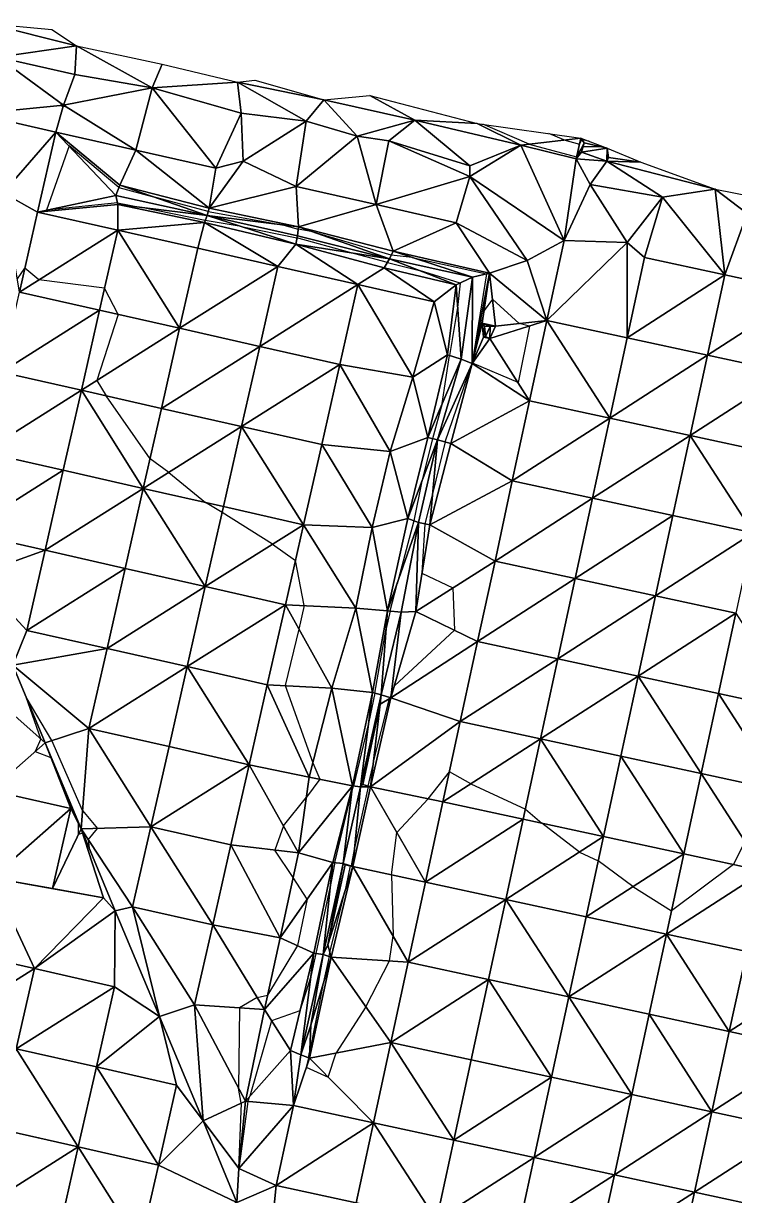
# Model space of a CAD drawing. Extents: x 452550 to 453808, y 451368 to 453069.
# Drawn here: x 453210.6 to 453297.2, y 452845 to 452987.9 of the extents above; entities that cross this region are included whole.
import ezdxf

# ---------------------------------------------------------------- set-up
doc = ezdxf.new("R2010")
doc.units = 0
doc.header["$LTSCALE"] = 0.35
doc.header["$MEASUREMENT"] = 0
doc.linetypes.add('DASHED', pattern=[5442.857143, 3628.571429, -1814.285714])
doc.layers.add('Default', color=42, linetype='Continuous', lineweight=25)
doc.layers.add('FPS_Contours-Minor', color=40, linetype='DASHED', lineweight=25)

msp = doc.modelspace()

# ---------------------------------------------------------------- linework, layer by layer
at = {"layer": 'Default', "color": 8, "linetype": 'Continuous', "lineweight": 25}
for points in [[(453206.21, 452987.87, 14.13), (453214.08, 452987.12, 14.09), (453217.11, 452985.13, 14.16)], [(453207.53, 452983.76, 14.09), (453206.21, 452987.87, 14.13), (453217.11, 452985.13, 14.16)], [(453217.11, 452985.13, 14.16), (453216.89, 452981.63, 14.1), (453207.53, 452983.76, 14.09)], [(453226.3, 452980.02, 14.14), (453216.89, 452981.63, 14.1), (453217.11, 452985.13, 14.16)], [(453226.3, 452980.02, 14.14), (453217.11, 452985.13, 14.16), (453227.54, 452982.9, 14.11)], [(453204.83, 452976.86, 14.09), (453207.53, 452983.76, 14.09), (453215.53, 452977.9, 14)], [(453207.53, 452983.76, 14.09), (453216.89, 452981.63, 14.1), (453215.53, 452977.9, 14)], [(453226.3, 452980.02, 14.14), (453227.54, 452982.9, 14.11), (453236.71, 452980.73, 14.17)], [(453216.89, 452981.63, 14.1), (453226.3, 452980.02, 14.14), (453215.53, 452977.9, 14)], [(453226.3, 452980.02, 14.14), (453224.33, 452972.43, 14.13), (453215.53, 452977.9, 14)], [(453234.09, 452970.22, 14.1), (453224.33, 452972.43, 14.13), (453226.3, 452980.02, 14.14)], [(453237.17, 452976.95, 14.17), (453226.3, 452980.02, 14.14), (453236.71, 452980.73, 14.17)], [(453237.17, 452976.95, 14.17), (453234.09, 452970.22, 14.1), (453226.3, 452980.02, 14.14)], [(453236.71, 452980.73, 14.17), (453238.82, 452980.94, 14.14), (453247.21, 452978.55, 14.2)], [(453245.08, 452975.96, 14.13), (453237.17, 452976.95, 14.17), (453236.71, 452980.73, 14.17)], [(453245.08, 452975.96, 14.13), (453236.71, 452980.73, 14.17), (453247.21, 452978.55, 14.2)], [(453245.08, 452975.96, 14.13), (453247.21, 452978.55, 14.2), (453251.28, 452974.12, 14.1)], [(453247.21, 452978.55, 14.2), (453252.83, 452979.1, 14.12), (453258.29, 452976.08, 14.18)], [(453251.28, 452974.12, 14.1), (453247.21, 452978.55, 14.2), (453258.29, 452976.08, 14.18)], [(453258.29, 452976.08, 14.18), (453252.83, 452979.1, 14.12), (453265.9, 452975.69, 14.04)], [(453214.58, 452974.64, 14.04), (453204.83, 452976.86, 14.09), (453215.53, 452977.9, 14)], [(453204.83, 452976.86, 14.09), (453214.58, 452974.64, 14.04), (453208.19, 452967.21, 14.05)], [(453224.33, 452972.43, 14.13), (453214.58, 452974.64, 14.04), (453215.53, 452977.9, 14)], [(453234.09, 452970.22, 14.1), (453237.17, 452976.95, 14.17), (453237.41, 452971.1, 14.08)], [(453237.17, 452976.95, 14.17), (453245.08, 452975.96, 14.13), (453237.41, 452971.1, 14.08)], [(453245.08, 452975.96, 14.13), (453243.84, 452968.01, 14.06), (453237.41, 452971.1, 14.08)], [(453243.84, 452968.01, 14.06), (453245.08, 452975.96, 14.13), (453251.28, 452974.12, 14.1)], [(453258.29, 452976.08, 14.18), (453255.12, 452973.57, 14.15), (453251.28, 452974.12, 14.1)], [(453265, 452970.5, 14.09), (453255.12, 452973.57, 14.15), (453258.29, 452976.08, 14.18)], [(453258.29, 452976.08, 14.18), (453265.9, 452975.69, 14.04), (453271.2, 452973.05, 14.12)], [(453265, 452970.5, 14.09), (453258.29, 452976.08, 14.18), (453271.2, 452973.05, 14.12)], [(453278.51, 452973.9, 13.26), (453271.2, 452973.05, 14.12), (453265.9, 452975.69, 14.04)], [(453214.58, 452974.64, 14.04), (453212.37, 452964.89, 14.02), (453208.19, 452967.21, 14.05)], [(453212.37, 452964.89, 14.02), (453214.58, 452974.64, 14.04), (453221.91, 452966.9, 13.85)], [(453214.58, 452974.64, 14.04), (453224.33, 452972.43, 14.13), (453222.38, 452968.16, 14.05)], [(453221.91, 452966.9, 13.85), (453214.58, 452974.64, 14.04), (453222.38, 452968.16, 14.05)], [(453253.59, 452965.8, 14.07), (453243.84, 452968.01, 14.06), (453251.28, 452974.12, 14.1)], [(453255.12, 452973.57, 14.15), (453253.59, 452965.8, 14.07), (453251.28, 452974.12, 14.1)], [(453277.94, 452971.38, 14.08), (453271.2, 452973.05, 14.12), (453278.51, 452973.9, 13.26)], [(453277.94, 452971.38, 14.08), (453278.51, 452973.9, 13.26), (453278.93, 452973.32, 13.94)], [(453278.93, 452973.32, 13.94), (453278.51, 452973.9, 13.26), (453281.72, 452972.67, 14.03)], [(453224.33, 452972.43, 14.13), (453233.26, 452965.36, 14.06), (453222.38, 452968.16, 14.05)], [(453224.33, 452972.43, 14.13), (453234.09, 452970.22, 14.1), (453233.26, 452965.36, 14.06)], [(453253.59, 452965.8, 14.07), (453255.12, 452973.57, 14.15), (453264.99, 452969.21, 14.03)], [(453255.12, 452973.57, 14.15), (453265, 452970.5, 14.09), (453264.99, 452969.21, 14.03)], [(453265, 452970.5, 14.09), (453271.2, 452973.05, 14.12), (453264.99, 452969.21, 14.03)], [(453271.2, 452973.05, 14.12), (453276.51, 452961.44, 14.06), (453264.99, 452969.21, 14.03)], [(453276.51, 452961.44, 14.06), (453271.2, 452973.05, 14.12), (453277.94, 452971.38, 14.08)], [(453278.59, 452972.17, 14.09), (453277.94, 452971.38, 14.08), (453278.93, 452973.32, 13.94)], [(453278.59, 452972.17, 14.09), (453278.93, 452973.32, 13.94), (453281.72, 452972.67, 14.03)], [(453278.59, 452972.17, 14.09), (453281.72, 452972.67, 14.03), (453281.67, 452971.1, 14.09)], [(453281.72, 452972.67, 14.03), (453281.88, 452971.54, 14.12), (453281.67, 452971.1, 14.09)], [(453281.88, 452971.54, 14.12), (453281.72, 452972.67, 14.03), (453285.81, 452970.95, 14.13)], [(453243.84, 452968.01, 14.06), (453233.26, 452965.36, 14.06), (453237.41, 452971.1, 14.08)], [(453233.26, 452965.36, 14.06), (453234.09, 452970.22, 14.1), (453237.41, 452971.1, 14.08)], [(453279.65, 452968.26, 14.14), (453276.51, 452961.44, 14.06), (453277.94, 452971.38, 14.08)], [(453277.94, 452971.38, 14.08), (453278.59, 452972.17, 14.09), (453281.67, 452971.1, 14.09)], [(453279.65, 452968.26, 14.14), (453277.94, 452971.38, 14.08), (453281.67, 452971.1, 14.09)], [(453288.46, 452966.69, 14.18), (453279.65, 452968.26, 14.14), (453281.67, 452971.1, 14.09)], [(453281.67, 452971.1, 14.09), (453281.88, 452971.54, 14.12), (453285.81, 452970.95, 14.13)], [(453281.67, 452971.1, 14.09), (453285.81, 452970.95, 14.13), (453294.89, 452967.68, 14.06)], [(453288.46, 452966.69, 14.18), (453281.67, 452971.1, 14.09), (453294.89, 452967.68, 14.06)], [(453222.38, 452968.16, 14.05), (453233, 452964.46, 13.92), (453221.91, 452966.9, 13.85)], [(453233.26, 452965.36, 14.06), (453233, 452964.46, 13.92), (453222.38, 452968.16, 14.05)], [(453263.34, 452963.59, 14.09), (453253.59, 452965.8, 14.07), (453264.99, 452969.21, 14.03)], [(453271.97, 452959, 14.1), (453263.34, 452963.59, 14.09), (453264.99, 452969.21, 14.03)], [(453276.51, 452961.44, 14.06), (453271.97, 452959, 14.1), (453264.99, 452969.21, 14.03)], [(453276.51, 452961.44, 14.06), (453279.65, 452968.26, 14.14), (453284.16, 452961.17, 14.02)], [(453279.65, 452968.26, 14.14), (453288.46, 452966.69, 14.18), (453284.16, 452961.17, 14.02)], [(453212.37, 452964.89, 14.02), (453210.16, 452955.14, 13.99), (453208.19, 452967.21, 14.05)], [(453212.37, 452964.89, 14.02), (453221.91, 452966.9, 13.85), (453222.13, 452965.82, 14.03)], [(453233, 452964.46, 13.92), (453222.13, 452965.82, 14.03), (453221.91, 452966.9, 13.85)], [(453243.84, 452968.01, 14.06), (453244.15, 452963.07, 14.02), (453233.26, 452965.36, 14.06)], [(453243.84, 452968.01, 14.06), (453253.59, 452965.8, 14.07), (453244.15, 452963.07, 14.02)], [(453296.06, 452957.22, 14.09), (453288.46, 452966.69, 14.18), (453294.89, 452967.68, 14.06)], [(453298.77, 452964.72, 14.07), (453296.06, 452957.22, 14.09), (453294.89, 452967.68, 14.06)], [(453298.77, 452964.72, 14.07), (453294.89, 452967.68, 14.06), (453301.5, 452966.39, 14.07)], [(453222.12, 452962.68, 14.03), (453212.37, 452964.89, 14.02), (453222.13, 452965.82, 14.03)], [(453232.69, 452963.61, 14.03), (453222.12, 452962.68, 14.03), (453222.13, 452965.82, 14.03)], [(453233, 452964.46, 13.92), (453232.69, 452963.61, 14.03), (453222.13, 452965.82, 14.03)], [(453244.15, 452963.07, 14.02), (453233, 452964.46, 13.92), (453233.26, 452965.36, 14.06)], [(453253.59, 452965.8, 14.07), (453255.65, 452960.11, 14.11), (453244.15, 452963.07, 14.02)], [(453253.59, 452965.8, 14.07), (453263.34, 452963.59, 14.09), (453255.65, 452960.11, 14.11)], [(453288.46, 452966.69, 14.18), (453286.29, 452959.33, 14.07), (453284.16, 452961.17, 14.02)], [(453296.06, 452957.22, 14.09), (453286.29, 452959.33, 14.07), (453288.46, 452966.69, 14.18)], [(453210.16, 452955.14, 13.99), (453212.37, 452964.89, 14.02), (453222.12, 452962.68, 14.03)], [(453233, 452964.46, 13.92), (453243.83, 452960.97, 14.12), (453232.69, 452963.61, 14.03)], [(453244, 452962, 13.96), (453233, 452964.46, 13.92), (453244.15, 452963.07, 14.02)], [(453233, 452964.46, 13.92), (453244, 452962, 13.96), (453243.83, 452960.97, 14.12)], [(453305.84, 452955.11, 14.09), (453296.06, 452957.22, 14.09), (453298.77, 452964.72, 14.07)], [(453219.91, 452952.93, 13.99), (453210.16, 452955.14, 13.99), (453222.12, 452962.68, 14.03)], [(453219.91, 452952.93, 13.99), (453222.12, 452962.68, 14.03), (453229.66, 452950.72, 14.04)], [(453231.87, 452960.47, 14.06), (453222.12, 452962.68, 14.03), (453232.69, 452963.61, 14.03)], [(453229.66, 452950.72, 14.04), (453222.12, 452962.68, 14.03), (453231.87, 452960.47, 14.06)], [(453241.63, 452958.26, 14.07), (453231.87, 452960.47, 14.06), (453232.69, 452963.61, 14.03)], [(453243.83, 452960.97, 14.12), (453241.63, 452958.26, 14.07), (453232.69, 452963.61, 14.03)], [(453255.23, 452959.2, 13.91), (453244, 452962, 13.96), (453244.15, 452963.07, 14.02)], [(453255.65, 452960.11, 14.11), (453255.23, 452959.2, 13.91), (453244.15, 452963.07, 14.02)], [(453263.34, 452963.59, 14.09), (453267.4, 452957.45, 14.08), (453255.65, 452960.11, 14.11)], [(453263.34, 452963.59, 14.09), (453271.97, 452959, 14.1), (453267.4, 452957.45, 14.08)], [(453243.83, 452960.97, 14.12), (453244, 452962, 13.96), (453255.23, 452959.2, 13.91)], [(453276.51, 452961.44, 14.06), (453274.4, 452951.67, 14.09), (453271.97, 452959, 14.1)], [(453274.4, 452951.67, 14.09), (453276.51, 452961.44, 14.06), (453284.16, 452961.17, 14.02)], [(453284.18, 452949.56, 14.09), (453274.4, 452951.67, 14.09), (453284.16, 452961.17, 14.02)], [(453286.29, 452959.33, 14.07), (453284.18, 452949.56, 14.09), (453284.16, 452961.17, 14.02)], [(453229.66, 452950.72, 14.04), (453231.87, 452960.47, 14.06), (453241.63, 452958.26, 14.07)], [(453251.38, 452956.05, 14.11), (453241.63, 452958.26, 14.07), (453243.83, 452960.97, 14.12)], [(453254.58, 452958.08, 14.13), (453251.38, 452956.05, 14.11), (453243.83, 452960.97, 14.12)], [(453255.23, 452959.2, 13.91), (453254.58, 452958.08, 14.13), (453243.83, 452960.97, 14.12)], [(453255.65, 452960.11, 14.11), (453265.33, 452956.94, 13.66), (453255.23, 452959.2, 13.91)], [(453267.4, 452957.45, 14.08), (453265.33, 452956.94, 13.66), (453255.65, 452960.11, 14.11)], [(453239.42, 452948.51, 14.06), (453229.66, 452950.72, 14.04), (453241.63, 452958.26, 14.07)], [(453239.42, 452948.51, 14.06), (453241.63, 452958.26, 14.07), (453251.38, 452956.05, 14.11)], [(453255.23, 452959.2, 13.91), (453263.35, 452956, 14.11), (453254.58, 452958.08, 14.13)], [(453265.33, 452956.94, 13.66), (453263.35, 452956, 14.11), (453255.23, 452959.2, 13.91)], [(453271.97, 452959, 14.1), (453274.4, 452951.67, 14.09), (453267.4, 452957.45, 14.08)], [(453284.18, 452949.56, 14.09), (453286.29, 452959.33, 14.07), (453296.06, 452957.22, 14.09)], [(453260.68, 452953.96, 14.17), (453251.38, 452956.05, 14.11), (453254.58, 452958.08, 14.13)], [(453263.35, 452956, 14.11), (453260.68, 452953.96, 14.17), (453254.58, 452958.08, 14.13)], [(453263.93, 452946.95, 13.74), (453263.35, 452956, 14.11), (453265.33, 452956.94, 13.66)], [(453265.3, 452946.45, 14), (453263.93, 452946.95, 13.74), (453265.33, 452956.94, 13.66)], [(453265.3, 452946.45, 14), (453265.33, 452956.94, 13.66), (453267.4, 452957.45, 14.08)], [(453266.52, 452951.34, 13.97), (453265.3, 452946.45, 14), (453267.4, 452957.45, 14.08)], [(453268.14, 452950.97, 13.92), (453266.52, 452951.34, 13.97), (453267.4, 452957.45, 14.08)], [(453274.4, 452951.67, 14.09), (453268.14, 452950.97, 13.92), (453267.4, 452957.45, 14.08)], [(453293.95, 452947.45, 14.11), (453284.18, 452949.56, 14.09), (453296.06, 452957.22, 14.09)], [(453293.95, 452947.45, 14.11), (453296.06, 452957.22, 14.09), (453305.84, 452955.11, 14.09)], [(453249.17, 452946.3, 14.1), (453239.42, 452948.51, 14.06), (453251.38, 452956.05, 14.11)], [(453249.17, 452946.3, 14.1), (453251.38, 452956.05, 14.11), (453258.08, 452944.75, 14.18)], [(453258.08, 452944.75, 14.18), (453251.38, 452956.05, 14.11), (453260.68, 452953.96, 14.17)], [(453262.27, 452947.48, 14.05), (453260.68, 452953.96, 14.17), (453263.35, 452956, 14.11)], [(453263.93, 452946.95, 13.74), (453262.27, 452947.48, 14.05), (453263.35, 452956, 14.11)], [(453207.95, 452945.39, 13.99), (453210.16, 452955.14, 13.99), (453219.91, 452952.93, 13.99)], [(453258.08, 452944.75, 14.18), (453260.68, 452953.96, 14.17), (453262.27, 452947.48, 14.05)], [(453303.73, 452945.33, 14.1), (453293.95, 452947.45, 14.11), (453305.84, 452955.11, 14.09)], [(453217.7, 452943.18, 13.99), (453207.95, 452945.39, 13.99), (453219.91, 452952.93, 13.99)], [(453217.7, 452943.18, 13.99), (453219.91, 452952.93, 13.99), (453229.66, 452950.72, 14.04)], [(453266.52, 452951.34, 13.97), (453266.66, 452949.65, 13.76), (453265.3, 452946.45, 14)], [(453268.14, 452950.97, 13.92), (453267.47, 452950.93, 13.77), (453266.52, 452951.34, 13.97)], [(453267.47, 452950.93, 13.77), (453266.81, 452950.99, 13.79), (453266.52, 452951.34, 13.97)], [(453266.81, 452950.99, 13.79), (453266.66, 452949.65, 13.76), (453266.52, 452951.34, 13.97)], [(453274.4, 452951.67, 14.09), (453272.29, 452941.9, 14.09), (453267.46, 452949.46, 13.79)], [(453274.4, 452951.67, 14.09), (453267.46, 452949.46, 13.79), (453268.14, 452950.97, 13.92)], [(453272.29, 452941.9, 14.09), (453274.4, 452951.67, 14.09), (453282.07, 452939.78, 14.06)], [(453282.07, 452939.78, 14.06), (453274.4, 452951.67, 14.09), (453284.18, 452949.56, 14.09)], [(453227.45, 452940.97, 14.02), (453217.7, 452943.18, 13.99), (453229.66, 452950.72, 14.04)], [(453227.45, 452940.97, 14.02), (453229.66, 452950.72, 14.04), (453239.42, 452948.51, 14.06)], [(453266.66, 452949.65, 13.76), (453267.46, 452949.46, 13.79), (453265.3, 452946.45, 14)], [(453266.66, 452949.65, 13.76), (453266.81, 452950.99, 13.79), (453266.9, 452949.73, 13.72)], [(453267.46, 452949.46, 13.79), (453266.66, 452949.65, 13.76), (453266.9, 452949.73, 13.72)], [(453266.81, 452950.99, 13.79), (453267.47, 452950.93, 13.77), (453266.9, 452949.73, 13.72)], [(453267.47, 452950.93, 13.77), (453267.46, 452949.46, 13.79), (453266.9, 452949.73, 13.72)], [(453267.46, 452949.46, 13.79), (453267.47, 452950.93, 13.77), (453268.14, 452950.97, 13.92)], [(453237.21, 452938.76, 14.03), (453227.45, 452940.97, 14.02), (453239.42, 452948.51, 14.06)], [(453237.21, 452938.76, 14.03), (453239.42, 452948.51, 14.06), (453249.17, 452946.3, 14.1)], [(453267.46, 452949.46, 13.79), (453272.29, 452941.9, 14.09), (453265.3, 452946.45, 14)], [(453282.07, 452939.78, 14.06), (453284.18, 452949.56, 14.09), (453293.95, 452947.45, 14.11)], [(453259.88, 452937.42, 14.2), (453258.08, 452944.75, 14.18), (453262.27, 452947.48, 14.05)], [(453263.93, 452946.95, 13.74), (453259.88, 452937.42, 14.2), (453262.27, 452947.48, 14.05)], [(453263.93, 452946.95, 13.74), (453261.05, 452937.12, 13.8), (453259.88, 452937.42, 14.2)], [(453261.05, 452937.12, 13.8), (453263.93, 452946.95, 13.74), (453265.3, 452946.45, 14)], [(453291.84, 452937.67, 14.09), (453282.07, 452939.78, 14.06), (453293.95, 452947.45, 14.11)], [(453291.84, 452937.67, 14.09), (453293.95, 452947.45, 14.11), (453303.73, 452945.33, 14.1)], [(453205.74, 452935.63, 13.98), (453207.95, 452945.39, 13.99), (453217.7, 452943.18, 13.99)], [(453246.96, 452936.55, 14.07), (453237.21, 452938.76, 14.03), (453249.17, 452946.3, 14.1)], [(453246.96, 452936.55, 14.07), (453249.17, 452946.3, 14.1), (453255.32, 452935.7, 14.19)], [(453255.32, 452935.7, 14.19), (453249.17, 452946.3, 14.1), (453258.08, 452944.75, 14.18)], [(453262.68, 452936.7, 14.14), (453261.05, 452937.12, 13.8), (453265.3, 452946.45, 14)], [(453272.29, 452941.9, 14.09), (453262.68, 452936.7, 14.14), (453265.3, 452946.45, 14)], [(453301.61, 452935.56, 14.08), (453291.84, 452937.67, 14.09), (453303.73, 452945.33, 14.1)], [(453255.32, 452935.7, 14.19), (453258.08, 452944.75, 14.18), (453259.88, 452937.42, 14.2)], [(453215.49, 452933.42, 13.98), (453205.74, 452935.63, 13.98), (453217.7, 452943.18, 13.99)], [(453215.49, 452933.42, 13.98), (453217.7, 452943.18, 13.99), (453225.24, 452931.21, 13.99)], [(453225.24, 452931.21, 13.99), (453217.7, 452943.18, 13.99), (453227.45, 452940.97, 14.02)], [(453272.29, 452941.9, 14.09), (453270.18, 452932.12, 14.11), (453262.68, 452936.7, 14.14)], [(453270.18, 452932.12, 14.11), (453272.29, 452941.9, 14.09), (453282.07, 452939.78, 14.06)], [(453225.24, 452931.21, 13.99), (453227.45, 452940.97, 14.02), (453237.21, 452938.76, 14.03)], [(453279.95, 452930.01, 14.04), (453270.18, 452932.12, 14.11), (453282.07, 452939.78, 14.06)], [(453279.95, 452930.01, 14.04), (453282.07, 452939.78, 14.06), (453291.84, 452937.67, 14.09)], [(453235, 452929, 14), (453225.24, 452931.21, 13.99), (453237.21, 452938.76, 14.03)], [(453235, 452929, 14), (453237.21, 452938.76, 14.03), (453244.75, 452926.79, 14.02)], [(453244.75, 452926.79, 14.02), (453237.21, 452938.76, 14.03), (453246.96, 452936.55, 14.07)], [(453257.46, 452927.56, 14.19), (453255.32, 452935.7, 14.19), (453259.88, 452937.42, 14.2)], [(453261.05, 452937.12, 13.8), (453257.46, 452927.56, 14.19), (453259.88, 452937.42, 14.2)], [(453261.05, 452937.12, 13.8), (453258.75, 452927.05, 13.85), (453257.46, 452927.56, 14.19)], [(453258.75, 452927.05, 13.85), (453261.05, 452937.12, 13.8), (453260.12, 452926.77, 14.13)], [(453260.12, 452926.77, 14.13), (453261.05, 452937.12, 13.8), (453262.68, 452936.7, 14.14)], [(453289.73, 452927.9, 14.09), (453279.95, 452930.01, 14.04), (453291.84, 452937.67, 14.09)], [(453289.73, 452927.9, 14.09), (453291.84, 452937.67, 14.09), (453299.5, 452925.79, 14.07)], [(453299.5, 452925.79, 14.07), (453291.84, 452937.67, 14.09), (453301.61, 452935.56, 14.08)], [(453203.53, 452925.88, 13.98), (453205.74, 452935.63, 13.98), (453215.49, 452933.42, 13.98)], [(453244.75, 452926.79, 14.02), (453246.96, 452936.55, 14.07), (453253.09, 452926.45, 14.11)], [(453253.09, 452926.45, 14.11), (453246.96, 452936.55, 14.07), (453255.32, 452935.7, 14.19)], [(453253.09, 452926.45, 14.11), (453255.32, 452935.7, 14.19), (453257.46, 452927.56, 14.19)], [(453270.18, 452932.12, 14.11), (453260.12, 452926.77, 14.13), (453262.68, 452936.7, 14.14)], [(453213.28, 452923.67, 13.95), (453203.53, 452925.88, 13.98), (453215.49, 452933.42, 13.98)], [(453213.28, 452923.67, 13.95), (453215.49, 452933.42, 13.98), (453225.24, 452931.21, 13.99)], [(453223.03, 452921.46, 13.98), (453213.28, 452923.67, 13.95), (453225.24, 452931.21, 13.99)], [(453223.03, 452921.46, 13.98), (453225.24, 452931.21, 13.99), (453232.79, 452919.25, 13.96)], [(453232.79, 452919.25, 13.96), (453225.24, 452931.21, 13.99), (453235, 452929, 14)], [(453270.18, 452932.12, 14.11), (453268.07, 452922.35, 14.11), (453260.12, 452926.77, 14.13)], [(453268.07, 452922.35, 14.11), (453270.18, 452932.12, 14.11), (453279.95, 452930.01, 14.04)], [(453277.84, 452920.24, 14.09), (453268.07, 452922.35, 14.11), (453279.95, 452930.01, 14.04)], [(453277.84, 452920.24, 14.09), (453279.95, 452930.01, 14.04), (453289.73, 452927.9, 14.09)], [(453232.79, 452919.25, 13.96), (453235, 452929, 14), (453244.75, 452926.79, 14.02)], [(453242.54, 452917.04, 13.98), (453232.79, 452919.25, 13.96), (453244.75, 452926.79, 14.02)], [(453242.54, 452917.04, 13.98), (453244.75, 452926.79, 14.02), (453251.11, 452916.62, 14.06)], [(453251.11, 452916.62, 14.06), (453244.75, 452926.79, 14.02), (453253.09, 452926.45, 14.11)], [(453254.98, 452916.31, 14.07), (453253.09, 452926.45, 14.11), (453257.46, 452927.56, 14.19)], [(453258.75, 452927.05, 13.85), (453254.98, 452916.31, 14.07), (453257.46, 452927.56, 14.19)], [(453258.75, 452927.05, 13.85), (453256.64, 452916.15, 13.71), (453254.98, 452916.31, 14.07)], [(453256.64, 452916.15, 13.71), (453258.75, 452927.05, 13.85), (453258.42, 452916.23, 13.9)], [(453258.42, 452916.23, 13.9), (453258.75, 452927.05, 13.85), (453260.12, 452926.77, 14.13)], [(453268.07, 452922.35, 14.11), (453258.42, 452916.23, 13.9), (453260.12, 452926.77, 14.13)], [(453287.62, 452918.12, 14.06), (453277.84, 452920.24, 14.09), (453289.73, 452927.9, 14.09)], [(453287.62, 452918.12, 14.06), (453289.73, 452927.9, 14.09), (453299.5, 452925.79, 14.07)], [(453203.53, 452925.88, 13.98), (453213.28, 452923.67, 13.95), (453204.81, 452920.63, 14.03)], [(453251.11, 452916.62, 14.06), (453253.09, 452926.45, 14.11), (453254.98, 452916.31, 14.07)], [(453297.39, 452916.01, 14.05), (453287.62, 452918.12, 14.06), (453299.5, 452925.79, 14.07)], [(453213.28, 452923.67, 13.95), (453211.07, 452913.92, 13.95), (453204.81, 452920.63, 14.03)], [(453211.07, 452913.92, 13.95), (453213.28, 452923.67, 13.95), (453223.03, 452921.46, 13.98)], [(453220.82, 452911.71, 13.98), (453211.07, 452913.92, 13.95), (453223.03, 452921.46, 13.98)], [(453220.82, 452911.71, 13.98), (453223.03, 452921.46, 13.98), (453232.79, 452919.25, 13.96)], [(453268.07, 452922.35, 14.11), (453265.95, 452912.57, 14.06), (453258.42, 452916.23, 13.9)], [(453265.95, 452912.57, 14.06), (453268.07, 452922.35, 14.11), (453277.84, 452920.24, 14.09)], [(453204.81, 452920.63, 14.03), (453211.07, 452913.92, 13.95), (453209.35, 452909.69, 13.99)], [(453275.73, 452910.46, 14.09), (453265.95, 452912.57, 14.06), (453277.84, 452920.24, 14.09)], [(453275.73, 452910.46, 14.09), (453277.84, 452920.24, 14.09), (453287.62, 452918.12, 14.06)], [(453230.58, 452909.5, 13.98), (453220.82, 452911.71, 13.98), (453232.79, 452919.25, 13.96)], [(453230.58, 452909.5, 13.98), (453232.79, 452919.25, 13.96), (453242.54, 452917.04, 13.98)], [(453240.33, 452907.29, 13.98), (453230.58, 452909.5, 13.98), (453242.54, 452917.04, 13.98)], [(453240.33, 452907.29, 13.98), (453242.54, 452917.04, 13.98), (453248.2, 452906.89, 14.05)], [(453248.2, 452906.89, 14.05), (453242.54, 452917.04, 13.98), (453251.11, 452916.62, 14.06)], [(453285.5, 452908.35, 14.1), (453275.73, 452910.46, 14.09), (453287.62, 452918.12, 14.06)], [(453285.5, 452908.35, 14.1), (453287.62, 452918.12, 14.06), (453297.39, 452916.01, 14.05)], [(453248.2, 452906.89, 14.05), (453251.11, 452916.62, 14.06), (453253.15, 452906.34, 14.09)], [(453253.15, 452906.34, 14.09), (453251.11, 452916.62, 14.06), (453254.98, 452916.31, 14.07)], [(453254.21, 452906.06, 13.74), (453253.15, 452906.34, 14.09), (453254.98, 452916.31, 14.07)], [(453256.64, 452916.15, 13.71), (453254.21, 452906.06, 13.74), (453254.98, 452916.31, 14.07)], [(453254.21, 452906.06, 13.74), (453256.64, 452916.15, 13.71), (453255.39, 452905.7, 14.02)], [(453255.39, 452905.7, 14.02), (453256.64, 452916.15, 13.71), (453258.42, 452916.23, 13.9)], [(453265.95, 452912.57, 14.06), (453255.39, 452905.7, 14.02), (453258.42, 452916.23, 13.9)], [(453295.28, 452906.24, 14.05), (453285.5, 452908.35, 14.1), (453297.39, 452916.01, 14.05)], [(453295.28, 452906.24, 14.05), (453297.39, 452916.01, 14.05), (453305.05, 452904.12, 14.06)], [(453211.07, 452913.92, 13.95), (453220.82, 452911.71, 13.98), (453209.35, 452909.69, 13.99)], [(453265.95, 452912.57, 14.06), (453263.84, 452902.8, 14.02), (453255.39, 452905.7, 14.02)], [(453263.84, 452902.8, 14.02), (453265.95, 452912.57, 14.06), (453275.73, 452910.46, 14.09)], [(453220.82, 452911.71, 13.98), (453218.61, 452901.96, 13.95), (453209.35, 452909.69, 13.99)], [(453218.61, 452901.96, 13.95), (453220.82, 452911.71, 13.98), (453230.58, 452909.5, 13.98)], [(453208.86, 452904.17, 13.92), (453209.35, 452909.69, 13.99), (453213.27, 452900.23, 14.01)], [(453209.35, 452909.69, 13.99), (453218.61, 452901.96, 13.95), (453213.27, 452900.23, 14.01)], [(453273.62, 452900.69, 14.03), (453263.84, 452902.8, 14.02), (453275.73, 452910.46, 14.09)], [(453273.62, 452900.69, 14.03), (453275.73, 452910.46, 14.09), (453285.5, 452908.35, 14.1)], [(453228.37, 452899.75, 13.94), (453218.61, 452901.96, 13.95), (453230.58, 452909.5, 13.98)], [(453228.37, 452899.75, 13.94), (453230.58, 452909.5, 13.98), (453238.12, 452897.53, 13.94)], [(453238.12, 452897.53, 13.94), (453230.58, 452909.5, 13.98), (453240.33, 452907.29, 13.98)], [(453283.39, 452898.57, 14.06), (453273.62, 452900.69, 14.03), (453285.5, 452908.35, 14.1)], [(453283.39, 452898.57, 14.06), (453285.5, 452908.35, 14.1), (453293.17, 452896.46, 14.05)], [(453293.17, 452896.46, 14.05), (453285.5, 452908.35, 14.1), (453295.28, 452906.24, 14.05)], [(453238.12, 452897.53, 13.94), (453240.33, 452907.29, 13.98), (453245.44, 452896.02, 13.99)], [(453245.44, 452896.02, 13.99), (453240.33, 452907.29, 13.98), (453248.2, 452906.89, 14.05)], [(453245.44, 452896.02, 13.99), (453248.2, 452906.89, 14.05), (453250.71, 452894.98, 14.03)], [(453250.71, 452894.98, 14.03), (453248.2, 452906.89, 14.05), (453253.15, 452906.34, 14.09)], [(453251.69, 452894.86, 13.79), (453250.71, 452894.98, 14.03), (453253.15, 452906.34, 14.09)], [(453251.69, 452894.86, 13.79), (453253.15, 452906.34, 14.09), (453254.21, 452906.06, 13.74)], [(453254.07, 452904.91, 13.89), (453251.69, 452894.86, 13.79), (453254.21, 452906.06, 13.74)], [(453252.89, 452894.85, 14.04), (453254.07, 452904.91, 13.89), (453255.39, 452905.7, 14.02)], [(453263.84, 452902.8, 14.02), (453252.89, 452894.85, 14.04), (453255.39, 452905.7, 14.02)], [(453254.07, 452904.91, 13.89), (453254.21, 452906.06, 13.74), (453255.39, 452905.7, 14.02)], [(453293.17, 452896.46, 14.05), (453295.28, 452906.24, 14.05), (453302.94, 452894.35, 14.01)], [(453302.94, 452894.35, 14.01), (453295.28, 452906.24, 14.05), (453305.05, 452904.12, 14.06)], [(453206.65, 452894.41, 13.95), (453208.86, 452904.17, 13.92), (453213.27, 452900.23, 14.01)], [(453254.07, 452904.91, 13.89), (453251.96, 452895.14, 13.9), (453251.69, 452894.86, 13.79)], [(453251.96, 452895.14, 13.9), (453254.07, 452904.91, 13.89), (453252.89, 452894.85, 14.04)], [(453263.84, 452902.8, 14.02), (453261.73, 452893.02, 13.99), (453252.89, 452894.85, 14.04)], [(453261.73, 452893.02, 13.99), (453263.84, 452902.8, 14.02), (453273.62, 452900.69, 14.03)], [(453213.27, 452900.23, 14.01), (453218.61, 452901.96, 13.95), (453217.67, 452889.72, 14.01)], [(453218.61, 452901.96, 13.95), (453226.15, 452889.99, 13.96), (453217.67, 452889.72, 14.01)], [(453218.61, 452901.96, 13.95), (453228.37, 452899.75, 13.94), (453226.15, 452889.99, 13.96)], [(453216.4, 452892.2, 13.97), (453206.65, 452894.41, 13.95), (453213.27, 452900.23, 14.01)], [(453216.4, 452892.2, 13.97), (453213.27, 452900.23, 14.01), (453217.67, 452889.72, 14.01)], [(453226.15, 452889.99, 13.96), (453228.37, 452899.75, 13.94), (453238.12, 452897.53, 13.94)], [(453271.51, 452890.91, 14), (453261.73, 452893.02, 13.99), (453273.62, 452900.69, 14.03)], [(453271.51, 452890.91, 14), (453273.62, 452900.69, 14.03), (453281.28, 452888.8, 14.01)], [(453281.28, 452888.8, 14.01), (453273.62, 452900.69, 14.03), (453283.39, 452898.57, 14.06)], [(453281.28, 452888.8, 14.01), (453283.39, 452898.57, 14.06), (453291.05, 452886.69, 14.03)], [(453291.05, 452886.69, 14.03), (453283.39, 452898.57, 14.06), (453293.17, 452896.46, 14.05)], [(453235.91, 452887.78, 13.95), (453226.15, 452889.99, 13.96), (453238.12, 452897.53, 13.94)], [(453235.91, 452887.78, 13.95), (453238.12, 452897.53, 13.94), (453244.14, 452886.81, 14.03)], [(453244.14, 452886.81, 14.03), (453238.12, 452897.53, 13.94), (453245.44, 452896.02, 13.99)], [(453244.14, 452886.81, 14.03), (453245.44, 452896.02, 13.99), (453250.71, 452894.98, 14.03)], [(453291.05, 452886.69, 14.03), (453293.17, 452896.46, 14.05), (453300.83, 452884.58, 13.98)], [(453300.83, 452884.58, 13.98), (453293.17, 452896.46, 14.05), (453302.94, 452894.35, 14.01)], [(453206.65, 452894.41, 13.95), (453216.4, 452892.2, 13.97), (453206.8, 452883.75, 13.75)], [(453248.33, 452885.65, 14.06), (453244.14, 452886.81, 14.03), (453250.71, 452894.98, 14.03)], [(453249.59, 452885.49, 13.7), (453248.33, 452885.65, 14.06), (453250.71, 452894.98, 14.03)], [(453251.69, 452894.86, 13.79), (453249.59, 452885.49, 13.7), (453250.71, 452894.98, 14.03)], [(453249.59, 452885.49, 13.7), (453251.69, 452894.86, 13.79), (453250.76, 452885.16, 14.06)], [(453250.76, 452885.16, 14.06), (453251.69, 452894.86, 13.79), (453252.89, 452894.85, 14.04)], [(453259.62, 452883.25, 13.95), (453250.76, 452885.16, 14.06), (453252.89, 452894.85, 14.04)], [(453251.69, 452894.86, 13.79), (453251.96, 452895.14, 13.9), (453252.89, 452894.85, 14.04)], [(453261.73, 452893.02, 13.99), (453259.62, 452883.25, 13.95), (453252.89, 452894.85, 14.04)], [(453259.62, 452883.25, 13.95), (453261.73, 452893.02, 13.99), (453271.51, 452890.91, 14)], [(453216.4, 452892.2, 13.97), (453214.19, 452882.45, 13.88), (453206.8, 452883.75, 13.75)], [(453214.19, 452882.45, 13.88), (453216.4, 452892.2, 13.97), (453217.67, 452889.72, 14.01)], [(453214.19, 452882.45, 13.88), (453217.67, 452889.72, 14.01), (453220.4, 452881.33, 13.82)], [(453217.67, 452889.72, 14.01), (453226.15, 452889.99, 13.96), (453223.94, 452880.24, 13.93)], [(453217.67, 452889.72, 14.01), (453223.94, 452880.24, 13.93), (453221.81, 452879.76, 13.96)], [(453220.4, 452881.33, 13.82), (453217.67, 452889.72, 14.01), (453221.81, 452879.76, 13.96)], [(453223.94, 452880.24, 13.93), (453226.15, 452889.99, 13.96), (453233.7, 452878.03, 13.9)], [(453233.7, 452878.03, 13.9), (453226.15, 452889.99, 13.96), (453235.91, 452887.78, 13.95)], [(453269.39, 452881.14, 13.96), (453259.62, 452883.25, 13.95), (453271.51, 452890.91, 14)], [(453269.39, 452881.14, 13.96), (453271.51, 452890.91, 14), (453281.28, 452888.8, 14.01)], [(453279.17, 452879.03, 13.97), (453269.39, 452881.14, 13.96), (453281.28, 452888.8, 14.01)], [(453279.17, 452879.03, 13.97), (453281.28, 452888.8, 14.01), (453291.05, 452886.69, 14.03)], [(453233.7, 452878.03, 13.9), (453235.91, 452887.78, 13.95), (453241.91, 452876.46, 13.93)], [(453241.91, 452876.46, 13.93), (453235.91, 452887.78, 13.95), (453244.14, 452886.81, 14.03)], [(453241.91, 452876.46, 13.93), (453244.14, 452886.81, 14.03), (453248.33, 452885.65, 14.06)], [(453245.99, 452874.6, 14.06), (453241.91, 452876.46, 13.93), (453248.33, 452885.65, 14.06)], [(453247.13, 452874.44, 13.78), (453245.99, 452874.6, 14.06), (453248.33, 452885.65, 14.06)], [(453247.13, 452874.44, 13.78), (453248.33, 452885.65, 14.06), (453249.59, 452885.49, 13.7)], [(453247.73, 452875.59, 13.89), (453247.13, 452874.44, 13.78), (453249.59, 452885.49, 13.7)], [(453249.59, 452885.49, 13.7), (453249.84, 452885.36, 13.89), (453247.73, 452875.59, 13.89)], [(453247.73, 452875.59, 13.89), (453249.84, 452885.36, 13.89), (453250.76, 452885.16, 14.06)], [(453249.84, 452885.36, 13.89), (453249.59, 452885.49, 13.7), (453250.76, 452885.16, 14.06)], [(453288.94, 452876.91, 13.99), (453279.17, 452879.03, 13.97), (453291.05, 452886.69, 14.03)], [(453288.94, 452876.91, 13.99), (453291.05, 452886.69, 14.03), (453300.83, 452884.58, 13.98)], [(453248.1, 452874.1, 14.07), (453247.73, 452875.59, 13.89), (453250.76, 452885.16, 14.06)], [(453257.51, 452873.47, 13.98), (453248.1, 452874.1, 14.07), (453250.76, 452885.16, 14.06)], [(453259.62, 452883.25, 13.95), (453257.51, 452873.47, 13.98), (453250.76, 452885.16, 14.06)], [(453298.72, 452874.8, 13.97), (453288.94, 452876.91, 13.99), (453300.83, 452884.58, 13.98)], [(453211.98, 452872.7, 13.98), (453202.23, 452874.91, 13.97), (453206.8, 452883.75, 13.75)], [(453206.8, 452883.75, 13.75), (453214.19, 452882.45, 13.88), (453220.4, 452881.33, 13.82)], [(453211.98, 452872.7, 13.98), (453206.8, 452883.75, 13.75), (453220.4, 452881.33, 13.82)], [(453257.51, 452873.47, 13.98), (453259.62, 452883.25, 13.95), (453269.39, 452881.14, 13.96)], [(453221.81, 452879.76, 13.96), (453211.98, 452872.7, 13.98), (453220.4, 452881.33, 13.82)], [(453267.28, 452871.36, 13.96), (453257.51, 452873.47, 13.98), (453269.39, 452881.14, 13.96)], [(453267.28, 452871.36, 13.96), (453269.39, 452881.14, 13.96), (453277.06, 452869.25, 13.97)], [(453277.06, 452869.25, 13.97), (453269.39, 452881.14, 13.96), (453279.17, 452879.03, 13.97)], [(453221.73, 452870.49, 13.99), (453211.98, 452872.7, 13.98), (453221.81, 452879.76, 13.96)], [(453221.73, 452870.49, 13.99), (453221.81, 452879.76, 13.96), (453227.19, 452866.85, 13.98)], [(453221.81, 452879.76, 13.96), (453223.94, 452880.24, 13.93), (453227.19, 452866.85, 13.98)], [(453223.94, 452880.24, 13.93), (453231.49, 452868.28, 13.97), (453227.19, 452866.85, 13.98)], [(453223.94, 452880.24, 13.93), (453233.7, 452878.03, 13.9), (453231.49, 452868.28, 13.97)], [(453277.06, 452869.25, 13.97), (453279.17, 452879.03, 13.97), (453288.94, 452876.91, 13.99)], [(453231.49, 452868.28, 13.97), (453233.7, 452878.03, 13.9), (453239.98, 452867.73, 14.02)], [(453239.98, 452867.73, 14.02), (453233.7, 452878.03, 13.9), (453241.91, 452876.46, 13.93)], [(453286.83, 452867.14, 13.95), (453277.06, 452869.25, 13.97), (453288.94, 452876.91, 13.99)], [(453286.83, 452867.14, 13.95), (453288.94, 452876.91, 13.99), (453296.6, 452865.03, 13.96)], [(453296.6, 452865.03, 13.96), (453288.94, 452876.91, 13.99), (453298.72, 452874.8, 13.97)], [(453239.98, 452867.73, 14.02), (453241.91, 452876.46, 13.93), (453245.99, 452874.6, 14.06)], [(453247.13, 452874.44, 13.78), (453247.73, 452875.59, 13.89), (453248.1, 452874.1, 14.07)], [(453200.02, 452865.16, 13.94), (453202.23, 452874.91, 13.97), (453211.98, 452872.7, 13.98)], [(453243.17, 452862.72, 13.96), (453239.98, 452867.73, 14.02), (453245.99, 452874.6, 14.06)], [(453244.44, 452862.2, 13.79), (453243.17, 452862.72, 13.96), (453245.99, 452874.6, 14.06)], [(453245.99, 452874.6, 14.06), (453247.13, 452874.44, 13.78), (453244.44, 452862.2, 13.79)], [(453245.62, 452865.81, 13.88), (453244.44, 452862.2, 13.79), (453247.13, 452874.44, 13.78)], [(453255.4, 452863.7, 13.95), (453245.46, 452861.81, 14.02), (453248.1, 452874.1, 14.07)], [(453245.46, 452861.81, 14.02), (453245.62, 452865.81, 13.88), (453248.1, 452874.1, 14.07)], [(453245.62, 452865.81, 13.88), (453247.13, 452874.44, 13.78), (453248.1, 452874.1, 14.07)], [(453257.51, 452873.47, 13.98), (453255.4, 452863.7, 13.95), (453248.1, 452874.1, 14.07)], [(453296.6, 452865.03, 13.96), (453298.72, 452874.8, 13.97), (453308.49, 452872.69, 13.95)], [(453209.77, 452862.94, 13.96), (453200.02, 452865.16, 13.94), (453211.98, 452872.7, 13.98)], [(453209.77, 452862.94, 13.96), (453211.98, 452872.7, 13.98), (453221.73, 452870.49, 13.99)], [(453255.4, 452863.7, 13.95), (453257.51, 452873.47, 13.98), (453267.28, 452871.36, 13.96)], [(453306.38, 452862.92, 13.96), (453296.6, 452865.03, 13.96), (453308.49, 452872.69, 13.95)], [(453265.17, 452861.59, 13.96), (453255.4, 452863.7, 13.95), (453267.28, 452871.36, 13.96)], [(453265.17, 452861.59, 13.96), (453267.28, 452871.36, 13.96), (453274.94, 452859.48, 13.98)], [(453274.94, 452859.48, 13.98), (453267.28, 452871.36, 13.96), (453277.06, 452869.25, 13.97)], [(453219.52, 452860.73, 13.98), (453209.77, 452862.94, 13.96), (453221.73, 452870.49, 13.99)], [(453219.52, 452860.73, 13.98), (453221.73, 452870.49, 13.99), (453227.19, 452866.85, 13.98)], [(453227.19, 452866.85, 13.98), (453231.49, 452868.28, 13.97), (453232.52, 452854.15, 13.96)], [(453237.69, 452856.55, 14), (453231.49, 452868.28, 13.97), (453239.98, 452867.73, 14.02)], [(453231.49, 452868.28, 13.97), (453237.69, 452856.55, 14), (453232.52, 452854.15, 13.96)], [(453274.94, 452859.48, 13.98), (453277.06, 452869.25, 13.97), (453284.72, 452857.36, 13.94)], [(453284.72, 452857.36, 13.94), (453277.06, 452869.25, 13.97), (453286.83, 452867.14, 13.95)], [(453229.28, 452858.52, 13.95), (453219.52, 452860.73, 13.98), (453227.19, 452866.85, 13.98)], [(453229.28, 452858.52, 13.95), (453227.19, 452866.85, 13.98), (453232.52, 452854.15, 13.96)], [(453237.69, 452856.55, 14), (453239.98, 452867.73, 14.02), (453243.17, 452862.72, 13.96)], [(453284.72, 452857.36, 13.94), (453286.83, 452867.14, 13.95), (453294.49, 452855.25, 13.94)], [(453294.49, 452855.25, 13.94), (453286.83, 452867.14, 13.95), (453296.6, 452865.03, 13.96)], [(453244.44, 452862.2, 13.79), (453245.62, 452865.81, 13.88), (453245.46, 452861.81, 14.02)], [(453294.49, 452855.25, 13.94), (453296.6, 452865.03, 13.96), (453306.38, 452862.92, 13.96)], [(453207.56, 452853.19, 14.01), (453209.77, 452862.94, 13.96), (453217.31, 452850.98, 13.98)], [(453217.31, 452850.98, 13.98), (453209.77, 452862.94, 13.96), (453219.52, 452860.73, 13.98)], [(453243.51, 452856.04, 13.9), (453237.69, 452856.55, 14), (453243.17, 452862.72, 13.96)], [(453244.44, 452862.2, 13.79), (453243.51, 452856.04, 13.9), (453243.17, 452862.72, 13.96)], [(453255.4, 452863.7, 13.95), (453253.28, 452853.93, 13.95), (453245.46, 452861.81, 14.02)], [(453253.28, 452853.93, 13.95), (453255.4, 452863.7, 13.95), (453263.06, 452851.81, 13.95)], [(453263.06, 452851.81, 13.95), (453255.4, 452863.7, 13.95), (453265.17, 452861.59, 13.96)], [(453304.27, 452853.14, 13.94), (453294.49, 452855.25, 13.94), (453306.38, 452862.92, 13.96)], [(453243.51, 452856.04, 13.9), (453244.44, 452862.2, 13.79), (453245.46, 452861.81, 14.02)], [(453253.28, 452853.93, 13.95), (453243.51, 452856.04, 13.9), (453245.46, 452861.81, 14.02)], [(453263.06, 452851.81, 13.95), (453265.17, 452861.59, 13.96), (453274.94, 452859.48, 13.98)], [(453217.31, 452850.98, 13.98), (453219.52, 452860.73, 13.98), (453227.07, 452848.77, 13.94)], [(453227.07, 452848.77, 13.94), (453219.52, 452860.73, 13.98), (453229.28, 452858.52, 13.95)], [(453227.07, 452848.77, 13.94), (453229.28, 452858.52, 13.95), (453232.52, 452854.15, 13.96)], [(453272.83, 452849.7, 13.96), (453263.06, 452851.81, 13.95), (453274.94, 452859.48, 13.98)], [(453272.83, 452849.7, 13.96), (453274.94, 452859.48, 13.98), (453284.72, 452857.36, 13.94)], [(453282.61, 452847.59, 13.94), (453272.83, 452849.7, 13.96), (453284.72, 452857.36, 13.94)], [(453282.61, 452847.59, 13.94), (453284.72, 452857.36, 13.94), (453294.49, 452855.25, 13.94)], [(453237.69, 452856.55, 14), (453236.86, 452848.33, 14), (453232.52, 452854.15, 13.96)], [(453243.51, 452856.04, 13.9), (453236.86, 452848.33, 14), (453237.69, 452856.55, 14)], [(453243.51, 452856.04, 13.9), (453241.4, 452846.26, 13.91), (453236.86, 452848.33, 14)], [(453241.4, 452846.26, 13.91), (453243.51, 452856.04, 13.9), (453253.28, 452853.93, 13.95)], [(453227.07, 452848.77, 13.94), (453232.52, 452854.15, 13.96), (453236.64, 452844.22, 13.99)], [(453232.52, 452854.15, 13.96), (453236.86, 452848.33, 14), (453236.64, 452844.22, 13.99)], [(453251.17, 452844.15, 13.96), (453241.4, 452846.26, 13.91), (453253.28, 452853.93, 13.95)], [(453251.17, 452844.15, 13.96), (453253.28, 452853.93, 13.95), (453260.95, 452842.04, 13.96)], [(453260.95, 452842.04, 13.96), (453253.28, 452853.93, 13.95), (453263.06, 452851.81, 13.95)], [(453292.38, 452845.48, 13.93), (453282.61, 452847.59, 13.94), (453294.49, 452855.25, 13.94)], [(453292.38, 452845.48, 13.93), (453294.49, 452855.25, 13.94), (453304.27, 452853.14, 13.94)], [(453205.35, 452843.44, 14.01), (453207.56, 452853.19, 14.01), (453217.31, 452850.98, 13.98)], [(453302.16, 452843.37, 13.94), (453292.38, 452845.48, 13.93), (453304.27, 452853.14, 13.94)], [(453260.95, 452842.04, 13.96), (453263.06, 452851.81, 13.95), (453272.83, 452849.7, 13.96)], [(453215.1, 452841.23, 13.99), (453205.35, 452843.44, 14.01), (453217.31, 452850.98, 13.98)], [(453215.1, 452841.23, 13.99), (453217.31, 452850.98, 13.98), (453224.86, 452839.02, 13.95)], [(453224.86, 452839.02, 13.95), (453217.31, 452850.98, 13.98), (453227.07, 452848.77, 13.94)], [(453270.72, 452839.93, 13.98), (453260.95, 452842.04, 13.96), (453272.83, 452849.7, 13.96)], [(453270.72, 452839.93, 13.98), (453272.83, 452849.7, 13.96), (453282.61, 452847.59, 13.94)], [(453224.86, 452839.02, 13.95), (453227.07, 452848.77, 13.94), (453236.64, 452844.22, 13.99)], [(453236.86, 452848.33, 14), (453241.4, 452846.26, 13.91), (453236.64, 452844.22, 13.99)], [(453280.49, 452837.82, 13.96), (453270.72, 452839.93, 13.98), (453282.61, 452847.59, 13.94)], [(453280.49, 452837.82, 13.96), (453282.61, 452847.59, 13.94), (453292.38, 452845.48, 13.93)], [(453236.64, 452844.22, 13.99), (453241.4, 452846.26, 13.91), (453240.31, 452835.45, 13.83)], [(453241.4, 452846.26, 13.91), (453251.17, 452844.15, 13.96), (453240.31, 452835.45, 13.83)], [(453290.27, 452835.7, 13.94), (453280.49, 452837.82, 13.96), (453292.38, 452845.48, 13.93)], [(453290.27, 452835.7, 13.94), (453292.38, 452845.48, 13.93), (453302.16, 452843.37, 13.94)]]:
    msp.add_3dface(points, dxfattribs=at)
at = {"layer": 'FPS_Contours-Minor', "color": 12, "linetype": 'Continuous', "lineweight": 25}
for p, q in [((453215.21, 452977.87, 14), (453215.28, 452978.08, 14)), ((453215.21, 452977.87, 14), (453215.47, 452977.7, 14)), ((453215.56, 452978, 14), (453215.28, 452978.08, 14)), ((453215.71, 452977.78, 14), (453215.47, 452977.7, 14)), ((453215.73, 452977.94, 14), (453215.56, 452978, 14)), ((453215.73, 452977.94, 14), (453215.71, 452977.78, 14)), ((453272.24, 452973.17, 14), (453266.57, 452975.59, 14)), ((453276.47, 452973.67, 13.5), (453274.62, 452974.45, 13.5)), ((453216.19, 452972.94, 14), (453213.46, 452965.12, 14)), ((453222.27, 452967.87, 14), (453216.19, 452972.94, 14)), ((453272.24, 452973.17, 14), (453277.99, 452971.63, 14)), ((453276.47, 452973.67, 13.5), (453278.34, 452973.17, 13.5)), ((453277.99, 452971.63, 14), (453278.51, 452972.51, 14)), ((453278.34, 452973.17, 13.5), (453278.66, 452973.7, 13.5)), ((453278.8, 452972.87, 14), (453278.51, 452972.51, 14)), ((453279.52, 452973.52, 13.5), (453278.66, 452973.7, 13.5)), ((453278.8, 452972.87, 14), (453280.9, 452972.86, 14)), ((453281.61, 452972.71, 14), (453280.9, 452972.86, 14)), ((453222.27, 452967.87, 14), (453226.32, 452966.79, 14)), ((453233.15, 452964.97, 14), (453226.32, 452966.79, 14)), ((453222.09, 452965.99, 14), (453213.46, 452965.12, 14)), ((453222.09, 452965.99, 14), (453225, 452965.46, 14)), ((453232.78, 452963.86, 14), (453225, 452965.46, 14)), ((453233.15, 452964.97, 14), (453242.35, 452963.3, 14)), ((453237.16, 452963.12, 14), (453232.78, 452963.86, 14)), ((453237.16, 452963.12, 14), (453243.95, 452961.73, 14)), ((453242.35, 452963.3, 14), (453244.11, 452962.81, 14)), ((453245.7, 452962.53, 14), (453244.11, 452962.81, 14)), ((453255.42, 452959.62, 14), (453245.7, 452962.53, 14)), ((453250.4, 452959.95, 14), (453243.95, 452961.73, 14)), ((453254.96, 452958.73, 14), (453250.4, 452959.95, 14)), ((453257.97, 452959.35, 14), (453255.42, 452959.62, 14)), ((453254.96, 452958.73, 14), (453258.89, 452957.76, 14)), ((453257.97, 452959.35, 14), (453267.03, 452957.36, 14)), ((453209.9, 452956.75, 14), (453210.81, 452958.03, 14)), ((453212.52, 452956.62, 14), (453210.81, 452958.03, 14)), ((453263.84, 452956.23, 14), (453258.89, 452957.76, 14)), ((453267.03, 452957.36, 14), (453265.3, 452946.51, 14)), ((453220.52, 452955.61, 14), (453212.52, 452956.62, 14)), ((453222.19, 452952.41, 14), (453220.52, 452955.61, 14)), ((453263.84, 452956.23, 14), (453263.52, 452953.27, 14)), ((453267.76, 452954.29, 14), (453266.74, 452952.9, 14)), ((453271.03, 452951.29, 14), (453267.76, 452954.29, 14)), ((453263.52, 452953.27, 14), (453262.54, 452947.39, 14)), ((453266.74, 452952.9, 14), (453265.38, 452946.8, 14)), ((453222.19, 452952.41, 14), (453219.58, 452944.36, 14)), ((453272.28, 452950.99, 14), (453271.03, 452951.29, 14)), ((453272.28, 452950.99, 14), (453270.89, 452944.1, 14)), ((453261.65, 452941.57, 14), (453262.54, 452947.39, 14)), ((453265.31, 452946.48, 14), (453265.38, 452946.8, 14)), ((453262.01, 452936.87, 14), (453265.25, 452946.36, 14)), ((453265.29, 452946.46, 14), (453265.25, 452946.36, 14)), ((453265.3, 452946.51, 14), (453265.29, 452946.46, 14)), ((453265.31, 452946.48, 14), (453265.32, 452946.48, 14)), ((453270.89, 452944.1, 14), (453265.32, 452946.48, 14)), ((453219.58, 452944.36, 14), (453220.7, 452942.5, 14)), ((453226.06, 452934.81, 14), (453220.7, 452942.5, 14)), ((453261.65, 452941.57, 14), (453260.46, 452937.27, 14)), ((453260.46, 452937.27, 14), (453259.16, 452932.1, 14)), ((453262.01, 452936.87, 14), (453260.48, 452930.72, 14)), ((453228.34, 452933.16, 14), (453226.06, 452934.81, 14)), ((453228.34, 452933.16, 14), (453232.8, 452929.5, 14)), ((453259.16, 452932.1, 14), (453258.17, 452927.28, 14)), ((453260.48, 452930.72, 14), (453259.51, 452926.89, 14)), ((453234.83, 452928.27, 14), (453232.8, 452929.5, 14)), ((453240.96, 452924.4, 14), (453234.83, 452928.27, 14)), ((453258.17, 452927.28, 14), (453256.14, 452919.6, 14)), ((453259.51, 452926.89, 14), (453259.17, 452920.87, 14)), ((453240.96, 452924.4, 14), (453243.76, 452922.41, 14)), ((453244.81, 452916.93, 14), (453243.76, 452922.41, 14)), ((453255.3, 452916.28, 14), (453256.14, 452919.6, 14)), ((453259.17, 452920.87, 14), (453262.92, 452919.09, 14)), ((453262.92, 452919.09, 14), (453263.15, 452913.94, 14)), ((453244.81, 452916.93, 14), (453244.19, 452914.08, 14)), ((453255.3, 452916.28, 14), (453254.82, 452914.15, 14)), ((453244.19, 452914.08, 14), (453242.52, 452907.18, 14)), ((453253.43, 452906.26, 14), (453254.82, 452914.15, 14)), ((453263.15, 452913.94, 14), (453255.81, 452907.17, 14)), ((453242.52, 452907.18, 14), (453245.89, 452897.79, 14)), ((453255.45, 452906.26, 14), (453255.81, 452907.17, 14)), ((453212.76, 452900.68, 14), (453210.96, 452905.79, 14)), ((453214.11, 452900.5, 14), (453210.96, 452905.79, 14)), ((453253.43, 452906.26, 14), (453252.7, 452902.79, 14)), ((453253.23, 452897.75, 14), (453255.22, 452905.6, 14)), ((453255.32, 452905.72, 14), (453255.22, 452905.6, 14)), ((453255.45, 452906.26, 14), (453255.32, 452905.72, 14)), ((453252.7, 452902.79, 14), (453250.83, 452894.97, 14)), ((453212.76, 452900.68, 14), (453212.07, 452899.17, 14)), ((453217.84, 452891.96, 14), (453214.11, 452900.5, 14)), ((453212.07, 452899.17, 14), (453213.97, 452898.43, 14)), ((453217.35, 452890.36, 14), (453213.97, 452898.43, 14)), ((453245.89, 452897.79, 14), (453246.72, 452895.77, 14)), ((453253.23, 452897.75, 14), (453252.6, 452894.94, 14)), ((453246.72, 452895.77, 14), (453245.1, 452893.59, 14)), ((453259.94, 452893.39, 14), (453262.52, 452896.69, 14)), ((453265.14, 452895.22, 14), (453262.52, 452896.69, 14)), ((453248.55, 452885.63, 14), (453250.6, 452894.11, 14)), ((453250.6, 452894.11, 14), (453250.83, 452894.97, 14)), ((453250.95, 452887.2, 14), (453252.67, 452894.85, 14)), ((453252.67, 452894.85, 14), (453252.6, 452894.94, 14)), ((453265.14, 452895.22, 14), (453271.77, 452892.12, 14)), ((453242.31, 452890.08, 14), (453245.1, 452893.59, 14)), ((453256.11, 452889.3, 14), (453259.94, 452893.39, 14)), ((453217.84, 452891.96, 14), (453219.65, 452889.78, 14)), ((453271.77, 452892.12, 14), (453273.76, 452890.42, 14)), ((453217.36, 452889.06, 14), (453217.35, 452890.36, 14)), ((453218.54, 452888.4, 14), (453219.65, 452889.78, 14)), ((453242.31, 452890.08, 14), (453241.26, 452887.15, 14)), ((453278.34, 452886.91, 14), (453273.76, 452890.42, 14)), ((453217.84, 452889.2, 14), (453217.36, 452889.06, 14)), ((453217.84, 452889.2, 14), (453218.64, 452887.37, 14)), ((453218.54, 452888.4, 14), (453218.64, 452887.37, 14)), ((453255.48, 452884.14, 14), (453256.11, 452889.3, 14)), ((453298.49, 452888.2, 14), (453297.1, 452885.38, 14)), ((453243.49, 452883.8, 14), (453241.26, 452887.15, 14)), ((453250.58, 452885.21, 14), (453250.95, 452887.2, 14)), ((453278.34, 452886.91, 14), (453280.64, 452885.83, 14)), ((453248.55, 452885.63, 14), (453248.06, 452883.1, 14)), ((453284.85, 452882.69, 14), (453280.64, 452885.83, 14)), ((453297.1, 452885.38, 14), (453289.56, 452879.75, 14)), ((453250.45, 452885.23, 14), (453249.72, 452881.89, 14)), ((453250.58, 452885.21, 14), (453250.45, 452885.23, 14)), ((453255.48, 452884.14, 14), (453255.65, 452876.69, 14)), ((453245.19, 452881.17, 14), (453243.49, 452883.8, 14)), ((453248.06, 452883.1, 14), (453246.25, 452874.56, 14)), ((453284.85, 452882.69, 14), (453289.56, 452879.75, 14)), ((453245.19, 452881.17, 14), (453244, 452875.51, 14)), ((453247.96, 452874.67, 14), (453249.72, 452881.89, 14)), ((453244, 452875.51, 14), (453240.37, 452869.48, 14)), ((453255.21, 452873.63, 14), (453255.65, 452876.69, 14)), ((453246.25, 452874.56, 14), (453245.64, 452871.74, 14)), ((453247.88, 452874.18, 14), (453247.2, 452871.1, 14)), ((453247.88, 452874.18, 14), (453247.96, 452874.67, 14)), ((453252.35, 452868.04, 14), (453255.21, 452873.63, 14)), ((453245.64, 452871.74, 14), (453244.32, 452867.56, 14)), ((453247.2, 452871.1, 14), (453245.49, 452862.47, 14)), ((453239.09, 452869.19, 14), (453236.97, 452867.92, 14)), ((453239.09, 452869.19, 14), (453240.37, 452869.48, 14)), ((453236.97, 452867.92, 14), (453236.84, 452858.15, 14)), ((453244.32, 452867.56, 14), (453240.86, 452866.35, 14)), ((453252.35, 452868.04, 14), (453248.71, 452862.43, 14)), ((453240.86, 452866.35, 14), (453238.23, 452857.16, 14)), ((453245.36, 452861.85, 14), (453245.49, 452862.47, 14)), ((453245.36, 452861.85, 14), (453245.09, 452860.7, 14)), ((453247.77, 452859.48, 14), (453248.71, 452862.43, 14)), ((453245.09, 452860.7, 14), (453247.77, 452859.48, 14)), ((453237.14, 452856.29, 14), (453236.84, 452858.15, 14)), ((453237.97, 452856.52, 14), (453238.23, 452857.16, 14)), ((453237.14, 452856.29, 14), (453236.83, 452848.37, 14)), ((453237.97, 452856.52, 14), (453236.88, 452848.35, 14)), ((453236.83, 452848.37, 14), (453236.86, 452848.24, 14)), ((453236.87, 452848.32, 14), (453236.86, 452848.24, 14)), ((453236.88, 452848.35, 14), (453236.87, 452848.32, 14))]:
    msp.add_line(p, q, dxfattribs=at)

doc.saveas('drawing.dxf')
